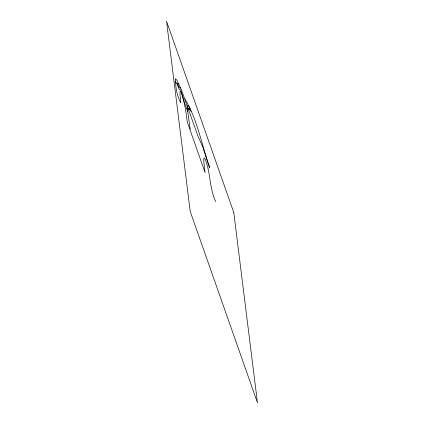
<?xml version="1.0" encoding="UTF-8"?>
<svg xmlns="http://www.w3.org/2000/svg" width="424" height="424" viewBox="0 0 424 424"><rect width="100%" height="100%" fill="white"/><g stroke="black" fill="none" stroke-linecap="round" stroke-linejoin="round"><path stroke-width="0.64" d="M185.012 99.264C197.695 119.955 201.485 144.584 209.589 167.146L209.594 168.063L202.736 146.874L197.934 136.035L181.181 89.141L176.766 80.072L175.287 78.737L175.499 81.689L177.015 83.91L177.73 83.565L178.647 83.941M180.592 87.932L179.082 87.402L177.37 83.74M177.015 83.91L179.357 89.612L179.829 89.135L180.868 90.529L184.143 101.871L187.742 111.454L190.201 129.124M215.763 201.612C209.196 188.15 210.85 172.52 204.978 158.772L203.907 157.998L203.796 161.618L205.089 172.653L187.307 122.064L185.818 111.3A15.068 1.548 78.6 0 0 181.817 94.133A15.068 1.548 78.6 0 0 180.046 94.875L180.831 102.9C177.237 96.301 175.881 89.093 175.499 81.689M188.648 105.724L189.904 109.169L188.203 108.337L191.023 111.311L189.645 107.495M187.185 105.444L187.742 111.454M233.772 212.504L166.526 21.2L190.228 211.497L257.474 402.8L233.772 212.504"/></g></svg>
